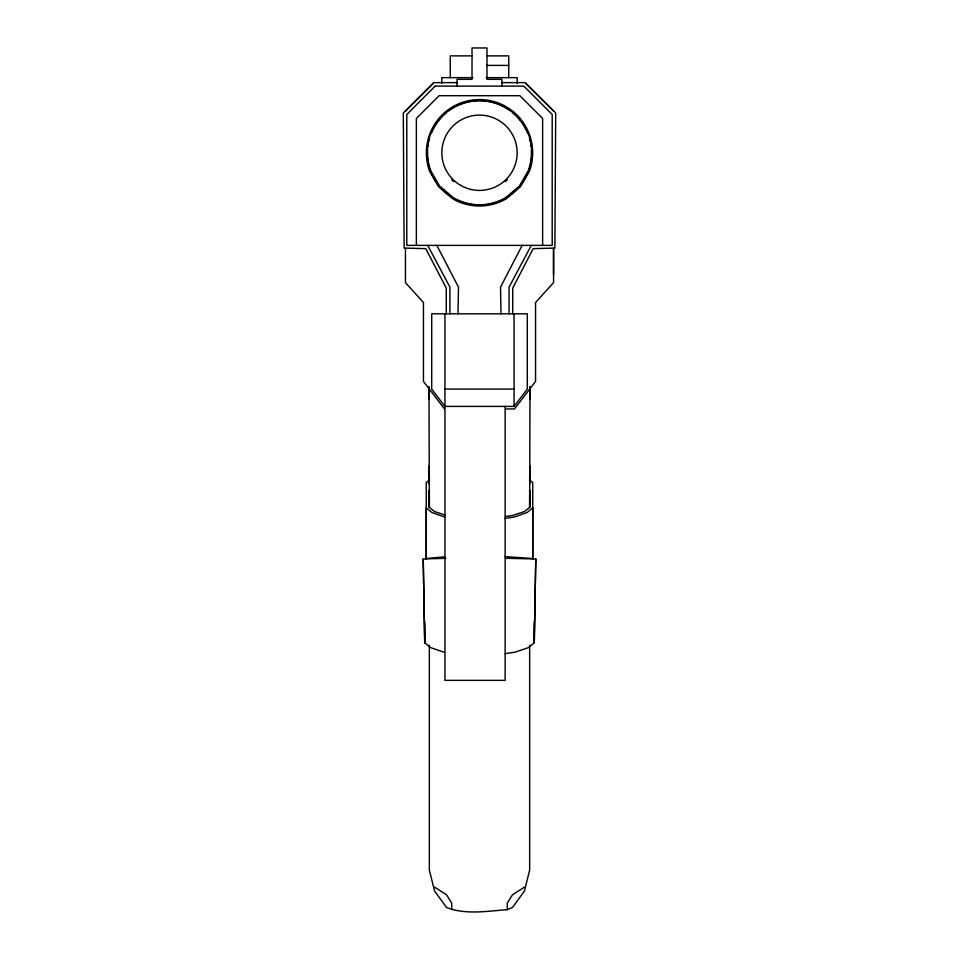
<?xml version="1.0" encoding="UTF-8"?>
<svg xmlns="http://www.w3.org/2000/svg" width="959" height="959" viewBox="0 0 959 959"><rect width="100%" height="100%" fill="white"/><g stroke="black" fill="none" stroke-linecap="round" stroke-linejoin="round"><path stroke-width="1.44" d="M509.061 313.809L509.061 287.161L531.274 245.384M512.729 313.809L512.741 288.072L533.228 248.645L554.877 248.069L555.705 113.03L525.292 82.618L501.665 82.618M532.724 559.397L532.748 482.461L529.332 479.824M424.753 621.732L424.717 642.71L430.591 647.625L443.825 652.168M530.003 399.268L530.051 386.645M423.219 558.953L424.717 642.71L423.219 558.953L445.947 558.318M529.788 491.152L529.656 507.419L524.513 511.519L512.49 515.51L505.501 516.469M529.847 483.756L530.003 466.026M505.621 558.306L535.781 558.953L534.283 642.71L528.409 647.625L515.175 652.168L505.141 653.618M457.994 313.809L458.486 287.161L436.836 245.384M522.164 245.384L500.514 287.161L501.006 313.809M519.478 185.914L528.337 170.57A52.373 52.373 0 0 0 531.322 149.724M514.06 406.412L527.294 389.09L527.294 313.809L431.706 313.809L431.706 389.09L444.94 406.412L514.06 406.412L514.06 313.809M405.441 111.016L433.3 83.481M518.399 186.837L505.489 197.806A51.978 51.978 0 0 1 489.869 203.716M429.668 479.824L426.252 482.461L426.276 559.397M524.441 887.147L512.502 894.759L507.287 903.054L507.287 909.659C487.52 911.086 465.451 915.054 446.498 907.442L434.571 891.019L429.344 870.113L429.344 645.251M507.287 909.659L512.502 907.442L524.429 891.019L529.656 870.113L529.656 645.251M504.674 518.447L514.3 517.021L527.15 512.49L532.724 507.767L532.736 558.522L504.686 556.568M444.676 556.783L426.264 558.522L426.276 507.767L431.85 512.49L444.7 517.021M471.78 55.874L450.251 55.874L450.251 77.655M487.34 55.874L508.749 55.874L508.749 77.655M486.669 65.404L508.749 65.404M472.931 77.655L441.775 77.655L441.775 83.481M486.141 77.655L517.225 77.655L517.225 83.481M457.335 82.618L433.708 82.618L403.295 113.03L404.123 248.069L425.772 248.645L446.259 288.072L446.271 313.809M444.94 389.09L514.06 389.09M505.537 408.942L514.468 408.942L535.554 381.406L535.554 302.505L553.559 282.617L553.559 248.357L553.559 274.861M445.18 515.067L434.487 511.519L429.344 507.419L428.997 387.208M434.559 887.147L446.498 894.759L451.713 903.054L451.713 909.659M440.601 186.837L453.511 197.806A51.978 51.978 0 0 0 469.131 203.716M525.7 83.481L553.559 111.016M444.532 408.942L423.446 381.406L423.446 302.505L405.441 282.617L405.441 248.357M439.522 185.914L430.663 170.57A52.385 52.385 0 0 1 427.678 149.724M427.726 245.384L449.939 287.161L449.939 313.809M428.997 466.026L429.152 483.756M429.212 491.152L429.344 507.419L429.344 490.061M535.781 558.953L534.283 642.71L534.247 621.732M428.949 386.645L428.997 399.268M542.626 245.384L542.626 118.448L519.874 95.696L439.126 95.696L416.374 118.448L416.374 245.384M530.003 387.208L529.656 507.419L529.656 490.061M505.141 406.412L505.141 680.363L444.94 680.363L444.94 313.809M501.941 86.118L501.941 79.333L486.98 79.333L486.98 47.95L472.02 47.95L472.02 79.333L457.059 79.333L457.059 86.118M507.407 179.609A38.432 38.432 0 0 1 505.429 181.551M453.571 181.551A38.432 38.432 0 0 1 451.593 179.609M488.527 203.979A51.978 51.978 0 0 1 470.473 203.979M446.63 112.527A51.978 51.978 0 0 0 439.69 119.384A52.385 52.385 0 0 0 431.346 133.373M448.86 110.8A51.978 51.978 0 0 1 510.14 110.8M512.37 112.527A51.978 51.978 0 0 1 519.31 119.384A52.373 52.373 0 0 1 527.654 133.373M529.452 138.683A52.373 52.373 0 0 1 530.147 141.393M530.687 144.162A52.373 52.373 0 0 1 531.082 146.943M427.918 146.943A52.385 52.385 0 0 1 428.313 144.162M428.853 141.393A52.385 52.385 0 0 1 429.548 138.683M529.512 170.99L520.437 186.717L506.112 198.885A53.213 53.213 0 0 1 452.888 198.885L438.563 186.717L429.488 170.99A53.632 53.632 0 0 1 438.731 118.592A53.213 53.213 0 0 1 520.269 118.592A53.632 53.632 0 0 1 529.512 170.99M435.158 86.118L406.796 114.481L406.796 245.384L552.204 245.384L552.204 114.481L523.842 86.118L435.158 86.118M453.319 198.105A52.349 52.349 0 0 0 531.849 152.769A52.349 52.349 0 0 0 453.331 107.432A52.349 52.349 0 0 0 453.319 198.105M460.668 185.375A37.653 37.653 0 0 0 517.153 152.769A37.653 37.653 0 0 0 460.668 120.151A37.653 37.653 0 0 0 460.668 185.375"/></g></svg>
